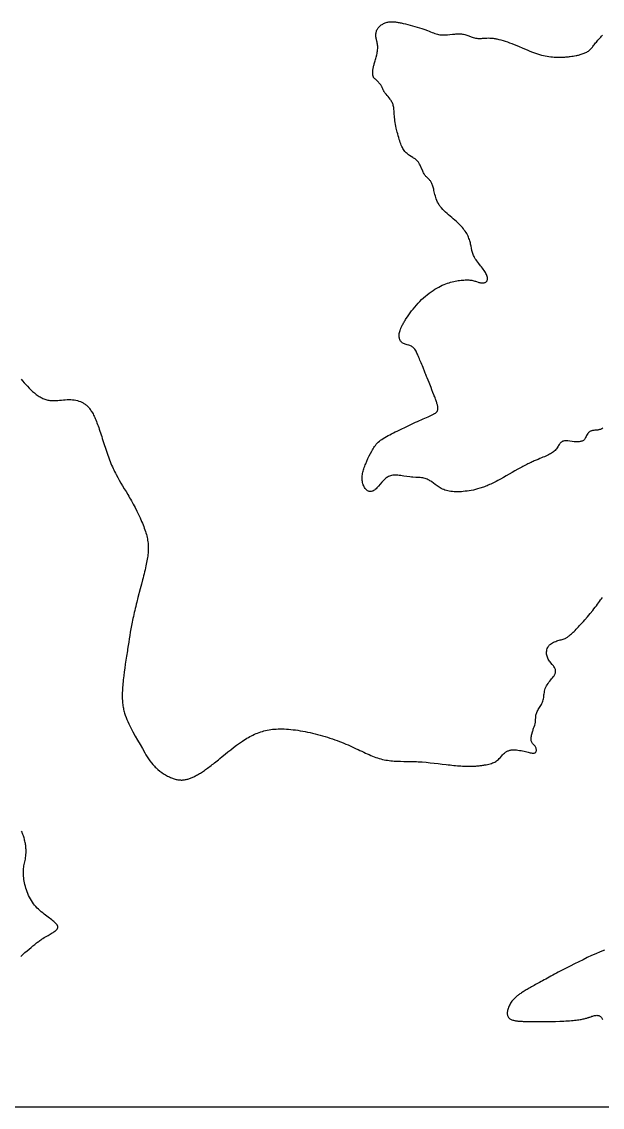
# Model space of a CAD drawing. Header units: millimetres. Extents: x -4796 to 5083, y -1235 to 8779.
# Drawn here: x -2326 to 143, y -1235 to 3384 of the extents above; entities that cross this region are included whole.
import ezdxf

# ---------------------------------------------------------------- set-up
doc = ezdxf.new("R2010")
doc.units = ezdxf.units.MM
doc.layers.add('170', color=7, linetype='Continuous')

msp = doc.modelspace()

# ---------------------------------------------------------------- linework, layer by layer
at = {"layer": '170', "elevation": 170}
for points in [[(145.4, 1654), (141.7, 1652.1), (138.2, 1650.5), (135, 1649.2), (132, 1648.3), (129.2, 1647.5), (126.5, 1646.9), (123.9, 1646.5), (121.5, 1646.2), (111.7, 1645.5), (106.7, 1644.9), (101.8, 1644.2), (99.5, 1643.6), (97.1, 1642.9), (94.9, 1642.1), (92.7, 1641.2), (90.7, 1640.1), (88.7, 1638.7), (86.9, 1637.3), (85.1, 1635.6), (83.5, 1633.8), (82, 1632), (79.1, 1627.9), (76.6, 1623.6), (74.4, 1619.3), (72.4, 1615), (70.3, 1610.8), (69.1, 1608.9), (67.8, 1607), (66.4, 1605.3), (64.7, 1603.7), (62.8, 1602.2), (60.6, 1600.9), (58.1, 1599.7), (55.2, 1598.8), (52, 1598), (48.5, 1597.4), (44.7, 1597), (40.8, 1596.7), (36.6, 1596.6), (32.4, 1596.6), (28, 1596.7), (23.5, 1597), (14.6, 1597.8), (5.8, 1599), (-2.7, 1600.1), (-6.7, 1600.5), (-10.7, 1600.7), (-14.4, 1600.8), (-18.1, 1600.5), (-21.5, 1599.9), (-24.7, 1598.9), (-26.2, 1598.3), (-27.7, 1597.5), (-29.1, 1596.7), (-30.5, 1595.7), (-33.1, 1593.4), (-35.5, 1590.7), (-37.8, 1587.7), (-40, 1584.5), (-42.3, 1581), (-44.5, 1577.5), (-49.3, 1570.3), (-51.8, 1566.8), (-54.6, 1563.4), (-57.6, 1560.1), (-60.8, 1557.1), (-64.3, 1554.2), (-68.1, 1551.4), (-72.1, 1548.7), (-76.4, 1546.1), (-81.1, 1543.5), (-86, 1540.9), (-91.2, 1538.4), (-96.8, 1535.9), (-102.7, 1533.3), (-109, 1530.6), (-115.6, 1527.9), (-122.6, 1525), (-130, 1521.9), (-137.8, 1518.6), (-141.9, 1516.9), (-146.1, 1515.1), (-150.3, 1513.2), (-154.7, 1511.2), (-159.2, 1509.1), (-163.8, 1507), (-168.5, 1504.7), (-173.4, 1502.4), (-178.3, 1499.9), (-183.4, 1497.4), (-188.6, 1494.7), (-194, 1491.9), (-199.4, 1489), (-205, 1485.9), (-210.7, 1482.8), (-216.5, 1479.6), (-228.3, 1472.9), (-240.3, 1465.9), (-264.9, 1451.8), (-277.3, 1444.8), (-289.5, 1438), (-301.7, 1431.5), (-307.6, 1428.3), (-313.6, 1425.3), (-319.4, 1422.4), (-325.1, 1419.6), (-330.8, 1416.9), (-336.3, 1414.4), (-341.7, 1412), (-347.1, 1409.8), (-352.3, 1407.7), (-357.5, 1405.7), (-362.6, 1403.8), (-367.6, 1402), (-372.5, 1400.3), (-377.4, 1398.8), (-386.9, 1396), (-396.2, 1393.6), (-405.2, 1391.5), (-414, 1389.7), (-422.7, 1388.2), (-431.3, 1386.9), (-439.7, 1385.9), (-448, 1385.1), (-456.1, 1384.4), (-464.1, 1384), (-471.9, 1383.9), (-479.5, 1383.9), (-486.9, 1384.2), (-494.1, 1384.8), (-501, 1385.6), (-507.6, 1386.7), (-514, 1388), (-520.1, 1389.6), (-525.9, 1391.4), (-531.4, 1393.5), (-536.7, 1395.7), (-541.7, 1398.1), (-546.5, 1400.7), (-551.1, 1403.4), (-555.5, 1406.1), (-559.7, 1408.9), (-563.8, 1411.8), (-567.7, 1414.7), (-575.2, 1420.4), (-582.5, 1425.9), (-586.1, 1428.5), (-589.8, 1430.9), (-593.6, 1433.2), (-597.6, 1435.4), (-601.7, 1437.3), (-606, 1439), (-610.6, 1440.5), (-615.4, 1441.7), (-620.5, 1442.7), (-625.9, 1443.4), (-631.5, 1444.1), (-637.3, 1444.6), (-643.3, 1445), (-649.4, 1445.4), (-662.1, 1446.2), (-668.5, 1446.7), (-675.1, 1447.3), (-688.3, 1448.9), (-701.4, 1450.8), (-707.8, 1451.8), (-714.2, 1452.6), (-720.4, 1453.4), (-726.4, 1454), (-732.3, 1454.4), (-737.9, 1454.6), (-743.2, 1454.5), (-748.2, 1454), (-753, 1453.2), (-757.5, 1452), (-761.8, 1450.6), (-765.9, 1448.8), (-769.8, 1446.7), (-773.6, 1444.3), (-777.3, 1441.6), (-780.9, 1438.6), (-784.4, 1435.4), (-787.9, 1431.9), (-791.4, 1428.2), (-794.9, 1424.2), (-808.8, 1407.9), (-812.3, 1403.9), (-815.7, 1400.2), (-819.2, 1396.8), (-822.6, 1393.8), (-826, 1391.1), (-829.4, 1388.9), (-832.8, 1387.2), (-836.1, 1386), (-839.4, 1385.2), (-842.6, 1384.9), (-845.8, 1385.1), (-848.9, 1385.7), (-851.9, 1386.8), (-854.9, 1388.2), (-857.7, 1390.2), (-860.4, 1392.5), (-862.9, 1395.2), (-865.4, 1398.4), (-867.7, 1401.9), (-869.8, 1405.6), (-871.7, 1409.7), (-873.4, 1414), (-874.9, 1418.4), (-876.2, 1423.1), (-877.2, 1427.8), (-877.9, 1432.6), (-878.4, 1437.5), (-878.6, 1442.4), (-878.4, 1447.3), (-878, 1452.2), (-877.4, 1457.1), (-876.5, 1462.1), (-875.4, 1467.1), (-874.1, 1472.1), (-872.7, 1477.2), (-871, 1482.3), (-869.2, 1487.5), (-867.3, 1492.8), (-865.3, 1498.1), (-863.1, 1503.5), (-858.5, 1514.5), (-853.6, 1525.5), (-848.4, 1536.4), (-843, 1547.1), (-837.5, 1557.4), (-834.6, 1562.4), (-831.6, 1567.3), (-828.5, 1572.1), (-825.2, 1576.8), (-821.8, 1581.4), (-818, 1585.9), (-814, 1590.3), (-809.7, 1594.6), (-804.9, 1598.9), (-799.8, 1603), (-794.3, 1607.1), (-788.4, 1611.1), (-782, 1615.1), (-775.3, 1619), (-768.2, 1622.9), (-760.9, 1626.8), (-753.3, 1630.7), (-745.4, 1634.6), (-737.3, 1638.5), (-729, 1642.5), (-720.5, 1646.5), (-712, 1650.7), (-694.5, 1659), (-677, 1667.5), (-659.6, 1675.7), (-651.1, 1679.7), (-642.8, 1683.6), (-634.6, 1687.3), (-626.6, 1690.8), (-618.9, 1694.2), (-611.5, 1697.3), (-604.5, 1700.3), (-597.7, 1703.2), (-591.4, 1706), (-585.5, 1708.6), (-580, 1711.3), (-577.5, 1712.6), (-575.1, 1713.9), (-572.8, 1715.1), (-570.6, 1716.4), (-568.6, 1717.7), (-566.7, 1719), (-565, 1720.4), (-563.4, 1721.7), (-561.9, 1723.1), (-560.7, 1724.4), (-559.5, 1725.8), (-558.5, 1727.3), (-557.7, 1728.8), (-557, 1730.4), (-556.4, 1732), (-556, 1733.7), (-555.7, 1735.5), (-555.6, 1737.4), (-555.6, 1739.4), (-555.7, 1741.5), (-556, 1743.7), (-556.3, 1746.1), (-556.8, 1748.5), (-557.4, 1751.2), (-558.2, 1754), (-559, 1756.9), (-560, 1760.1), (-561.1, 1763.4), (-562.2, 1766.9), (-563.5, 1770.6), (-564.9, 1774.6), (-566.4, 1778.7), (-568, 1783), (-569.7, 1787.5), (-571.4, 1792.1), (-573.2, 1796.9), (-577.1, 1806.8), (-581.1, 1817.1), (-585.2, 1827.6), (-593.7, 1848.8), (-597.8, 1859.2), (-601.9, 1869.3), (-603.9, 1874.2), (-605.8, 1879), (-607.7, 1883.6), (-609.5, 1888.1), (-611.3, 1892.4), (-613, 1896.6), (-614.7, 1900.7), (-616.3, 1904.6), (-617.8, 1908.4), (-619.3, 1912.1), (-622.2, 1919.2), (-624.9, 1925.9), (-627.5, 1932.2), (-630, 1938.2), (-632.3, 1943.9), (-634.5, 1949.4), (-636.7, 1954.7), (-638.8, 1959.9), (-640.8, 1964.8), (-642.8, 1969.6), (-644.9, 1974.3), (-647, 1978.6), (-649.1, 1982.8), (-651.4, 1986.7), (-653.8, 1990.3), (-656.3, 1993.5), (-659.1, 1996.5), (-662, 1999.1), (-665.2, 2001.3), (-668.6, 2003.2), (-672.2, 2004.8), (-675.9, 2006.1), (-679.7, 2007.3), (-687.4, 2009.5), (-691.2, 2010.5), (-694.8, 2011.7), (-698.3, 2012.9), (-701.7, 2014.4), (-704.8, 2016.1), (-707.6, 2018.1), (-710.2, 2020.3), (-712.5, 2022.8), (-714.5, 2025.4), (-716.3, 2028.3), (-717.8, 2031.3), (-719.1, 2034.5), (-720, 2037.9), (-720.7, 2041.5), (-721.1, 2045.1), (-721.3, 2048.9), (-721.1, 2052.8), (-720.6, 2056.9), (-719.8, 2061.1), (-718.6, 2065.6), (-717.1, 2070.3), (-715.3, 2075.3), (-714.2, 2078), (-713, 2080.7), (-711.8, 2083.5), (-710.4, 2086.3), (-708.9, 2089.3), (-707.3, 2092.4), (-705.6, 2095.6), (-703.8, 2098.8), (-701.9, 2102.2), (-699.9, 2105.7), (-697.8, 2109.3), (-695.6, 2113), (-693.2, 2116.8), (-690.8, 2120.6), (-685.7, 2128.5), (-680.2, 2136.6), (-674.3, 2144.9), (-668.1, 2153.2), (-661.6, 2161.6), (-654.8, 2169.9), (-647.7, 2178.1), (-640.4, 2186.1), (-632.9, 2193.9), (-625.1, 2201.5), (-617.2, 2208.7), (-609.2, 2215.7), (-601.1, 2222.3), (-592.9, 2228.7), (-584.7, 2234.7), (-576.6, 2240.3), (-568.5, 2245.5), (-560.4, 2250.4), (-552.5, 2254.8), (-544.8, 2258.9), (-537.2, 2262.5), (-529.8, 2265.7), (-522.6, 2268.6), (-515.5, 2271.2), (-508.5, 2273.5), (-501.7, 2275.4), (-495.1, 2277.2), (-488.5, 2278.7), (-482.1, 2280), (-475.8, 2281.2), (-469.7, 2282.2), (-463.6, 2283.1), (-457.7, 2283.9), (-451.8, 2284.5), (-446.2, 2285), (-440.7, 2285.3), (-435.3, 2285.5), (-430.1, 2285.4), (-425.1, 2285.3), (-420.3, 2284.9), (-415.7, 2284.4), (-411.3, 2283.7), (-407, 2282.8), (-403, 2281.8), (-399.1, 2280.6), (-395.4, 2279.5), (-391.7, 2278.3), (-384.8, 2276), (-381.5, 2275), (-378.2, 2274.2), (-374.9, 2273.5), (-371.7, 2273), (-368.5, 2272.7), (-365.4, 2272.7), (-362.4, 2272.9), (-359.5, 2273.3), (-356.8, 2274), (-354.3, 2275), (-352, 2276.2), (-350, 2277.8), (-348.3, 2279.6), (-346.9, 2281.6), (-345.9, 2284), (-345.3, 2286.7), (-345, 2289.7), (-345.2, 2292.9), (-345.7, 2296.3), (-346.5, 2300), (-347.8, 2303.9), (-349.4, 2308), (-351.4, 2312.3), (-353.8, 2316.7), (-356.5, 2321.3), (-359.6, 2326.1), (-363, 2330.9), (-366.7, 2335.8), (-370.5, 2340.8), (-374.5, 2345.8), (-382.5, 2355.9), (-386.4, 2361), (-390.1, 2366), (-393.6, 2370.9), (-396.8, 2375.7), (-399.7, 2380.4), (-402.1, 2385), (-404.3, 2389.5), (-406.1, 2393.9), (-407.7, 2398.2), (-409.1, 2402.5), (-410.3, 2406.8), (-411.3, 2411.1), (-413.1, 2419.8), (-414.9, 2428.7), (-416.8, 2437.9), (-417.9, 2442.6), (-419.1, 2447.4), (-420.5, 2452.3), (-422, 2457.2), (-423.7, 2462.1), (-425.7, 2467.1), (-427.9, 2472.1), (-430.4, 2477.2), (-433.3, 2482.3), (-436.4, 2487.4), (-439.8, 2492.6), (-443.6, 2497.7), (-447.6, 2502.9), (-452, 2508.2), (-456.7, 2513.4), (-461.6, 2518.7), (-466.9, 2524), (-472.4, 2529.4), (-478.3, 2534.7), (-484.4, 2540.2), (-490.8, 2545.6), (-497.3, 2551.1), (-510.5, 2562.2), (-517, 2567.9), (-523.4, 2573.7), (-529.6, 2579.5), (-535.4, 2585.5), (-540.8, 2591.5), (-543.4, 2594.6), (-545.8, 2597.7), (-548.1, 2600.8), (-550.2, 2604), (-552.2, 2607.2), (-554.1, 2610.4), (-557.5, 2616.8), (-560.4, 2623.3), (-562.9, 2629.7), (-565.1, 2636.1), (-566.9, 2642.4), (-568.6, 2648.5), (-570, 2654.5), (-571.4, 2660.2), (-572.6, 2665.6), (-573.8, 2670.8), (-575.1, 2675.6), (-576.3, 2680.1), (-577.6, 2684.3), (-578.9, 2688.2), (-580.2, 2691.9), (-581.6, 2695.3), (-583.1, 2698.4), (-584.6, 2701.4), (-586.3, 2704.1), (-588, 2706.6), (-589.8, 2709), (-591.8, 2711.2), (-595.9, 2715.3), (-600.2, 2719.3), (-604.6, 2723.5), (-606.7, 2725.8), (-608.9, 2728.3), (-610.9, 2731), (-613, 2734), (-614.9, 2737.2), (-616.7, 2740.7), (-618.6, 2744.3), (-620.3, 2748), (-627, 2763.4), (-628.7, 2767.1), (-630.3, 2770.7), (-632, 2774.1), (-633.7, 2777.3), (-635.4, 2780.3), (-637.2, 2783.2), (-639.1, 2785.9), (-641, 2788.5), (-643.1, 2790.9), (-645.4, 2793.3), (-647.7, 2795.5), (-650.3, 2797.7), (-653.1, 2799.9), (-656, 2802), (-659.2, 2804), (-662.5, 2806.1), (-669.5, 2810.4), (-676.8, 2814.9), (-680.4, 2817.3), (-683.9, 2819.9), (-687.4, 2822.7), (-690.7, 2825.6), (-693.8, 2828.7), (-696.8, 2832.1), (-699.6, 2835.7), (-702.2, 2839.6), (-704.8, 2843.8), (-707.2, 2848.3), (-709.5, 2853.2), (-711.8, 2858.4), (-714, 2864), (-716.2, 2870.1), (-718.4, 2876.5), (-720.6, 2883.4), (-722.8, 2890.7), (-724.9, 2898.4), (-727.1, 2906.4), (-729.1, 2914.5), (-733, 2931), (-734.7, 2939.2), (-736.3, 2947.3), (-737.7, 2955.1), (-738.9, 2962.7), (-739.8, 2969.9), (-740.6, 2976.7), (-741.2, 2983.1), (-741.6, 2989.1), (-742, 2994.8), (-742.3, 3000.2), (-742.6, 3005.3), (-743, 3010.2), (-743.4, 3014.8), (-744, 3019.2), (-744.7, 3023.4), (-745.6, 3027.4), (-746.8, 3031.3), (-748.2, 3035), (-749.8, 3038.6), (-751.5, 3042), (-753.3, 3045.3), (-755.3, 3048.5), (-757.4, 3051.6), (-759.5, 3054.6), (-763.8, 3060.3), (-768.2, 3065.6), (-772.4, 3070.6), (-776.3, 3075.3), (-778.1, 3077.5), (-779.9, 3079.7), (-781.5, 3081.8), (-782.9, 3083.8), (-784.2, 3085.7), (-785.4, 3087.5), (-786.4, 3089.3), (-787.2, 3091), (-788.7, 3094.4), (-790.1, 3097.8), (-791.6, 3101.4), (-792.5, 3103.3), (-793.5, 3105.4), (-794.7, 3107.5), (-796.1, 3109.8), (-797.7, 3112.2), (-799.3, 3114.7), (-803, 3119.7), (-806.9, 3124.5), (-808.9, 3126.9), (-810.9, 3129.1), (-812.9, 3131.1), (-814.8, 3132.9), (-816.7, 3134.6), (-818.5, 3136.1), (-821.8, 3138.8), (-824.8, 3141.4), (-826.1, 3142.7), (-827.4, 3144), (-828.5, 3145.5), (-829.5, 3147.1), (-830.4, 3149), (-831.2, 3151), (-831.8, 3153.2), (-832.3, 3155.5), (-832.7, 3158), (-833, 3160.6), (-833.2, 3163.4), (-833.2, 3166.2), (-833.1, 3172.1), (-832.5, 3178.2), (-831.5, 3184.4), (-830.9, 3187.6), (-830.2, 3190.9), (-829.4, 3194.3), (-828.5, 3197.8), (-827.5, 3201.5), (-826.5, 3205.3), (-825.4, 3209.4), (-824.1, 3213.6), (-822.8, 3218.1), (-821.5, 3222.9), (-820.1, 3227.8), (-818.7, 3232.9), (-816.1, 3243.4), (-814.9, 3248.7), (-813.8, 3254.1), (-813, 3259.3), (-812.3, 3264.5), (-811.9, 3269.6), (-811.8, 3274.5), (-812, 3279.2), (-812.3, 3283.8), (-812.9, 3288.2), (-813.7, 3292.4), (-814.5, 3296.6), (-815.4, 3300.5), (-817.3, 3308.2), (-818.1, 3311.9), (-818.8, 3315.6), (-819.3, 3319.2), (-819.7, 3322.7), (-819.9, 3326.2), (-819.8, 3329.6), (-819.6, 3333), (-819.1, 3336.3), (-818.5, 3339.5), (-817.6, 3342.7), (-816.5, 3345.8), (-815.2, 3348.9), (-813.6, 3351.8), (-811.8, 3354.7), (-809.8, 3357.5), (-807.5, 3360.3), (-805.1, 3362.9), (-802.4, 3365.4), (-799.6, 3367.8), (-796.7, 3370), (-793.5, 3372.2), (-790.3, 3374.2), (-786.9, 3376), (-783.4, 3377.7), (-779.9, 3379.2), (-776.2, 3380.5), (-772.4, 3381.7), (-768.3, 3382.6), (-764, 3383.3), (-759.4, 3383.7), (-756.9, 3383.9), (-754.3, 3383.9), (-751.6, 3383.9), (-748.8, 3383.9), (-745.9, 3383.7), (-742.8, 3383.5), (-739.6, 3383.2), (-736.2, 3382.8), (-732.7, 3382.4), (-729, 3381.8), (-725.1, 3381.2), (-721.1, 3380.5), (-716.9, 3379.7), (-712.5, 3378.8), (-708, 3377.9), (-703.4, 3376.9), (-693.8, 3374.6), (-683.9, 3372.2), (-673.8, 3369.5), (-663.6, 3366.7), (-653.5, 3363.8), (-643.6, 3360.9), (-633.9, 3357.8), (-624.7, 3354.8), (-620.3, 3353.3), (-616, 3351.9), (-611.9, 3350.4), (-608, 3349), (-604.2, 3347.5), (-600.5, 3346.1), (-593.5, 3343.4), (-586.9, 3340.9), (-580.7, 3338.5), (-574.7, 3336.3), (-569.1, 3334.3), (-563.6, 3332.5), (-558.2, 3331), (-552.9, 3329.8), (-547.6, 3328.8), (-542.2, 3328.2), (-536.8, 3327.9), (-531.4, 3327.7), (-526, 3327.8), (-520.6, 3328.1), (-515.2, 3328.4), (-504.6, 3329.5), (-494.2, 3330.6), (-484.1, 3331.6), (-479.2, 3332), (-474.4, 3332.3), (-469.6, 3332.4), (-464.9, 3332.5), (-460.3, 3332.3), (-455.6, 3332), (-451.1, 3331.5), (-446.5, 3330.8), (-442, 3329.9), (-437.4, 3328.7), (-432.9, 3327.3), (-428.3, 3325.8), (-409.9, 3318.8), (-405.3, 3317.2), (-400.6, 3315.7), (-395.8, 3314.5), (-391, 3313.6), (-386.1, 3313), (-381.2, 3312.7), (-376.1, 3312.7), (-370.9, 3313), (-365.6, 3313.3), (-360, 3313.8), (-354.3, 3314.2), (-348.2, 3314.5), (-341.9, 3314.7), (-335.2, 3314.6), (-331.8, 3314.5), (-328.2, 3314.3), (-324.5, 3313.9), (-320.8, 3313.5), (-316.9, 3312.9), (-313, 3312.3), (-308.9, 3311.5), (-304.8, 3310.7), (-296.3, 3308.7), (-287.6, 3306.4), (-278.6, 3303.8), (-269.5, 3300.9), (-260.2, 3297.7), (-250.8, 3294.4), (-241.3, 3290.8), (-231.8, 3287.1), (-213, 3279.4), (-194.5, 3271.5), (-176.3, 3263.8), (-167.3, 3260), (-158.4, 3256.4), (-149.6, 3253), (-140.9, 3249.8), (-132.3, 3246.9), (-123.8, 3244.3), (-115.4, 3242), (-107.1, 3240), (-99.1, 3238.3), (-91.2, 3236.9), (-83.4, 3235.7), (-75.9, 3234.8), (-68.7, 3234), (-61.7, 3233.5), (-55, 3233.1), (-48.5, 3232.8), (-42.4, 3232.7), (-36.6, 3232.7), (-31.2, 3232.8), (-26, 3233), (-21.1, 3233.2), (-16.4, 3233.5), (-12, 3233.9), (-7.9, 3234.3), (-3.9, 3234.7), (-0.1, 3235.1), (3.5, 3235.6), (6.9, 3236), (13.4, 3236.9), (19.6, 3237.8), (25.7, 3238.7), (32, 3239.9), (35.2, 3240.6), (38.6, 3241.3), (42.2, 3242.2), (45.8, 3243.1), (49.7, 3244.2), (53.6, 3245.3), (61.6, 3248), (65.5, 3249.5), (69.5, 3251.1), (73.3, 3252.9), (77.1, 3254.8), (80.6, 3256.9), (84, 3259.1), (87.2, 3261.5), (90.2, 3264), (93, 3266.7), (95.8, 3269.5), (98.4, 3272.5), (101.1, 3275.7), (103.7, 3279), (106.4, 3282.4), (109.1, 3286), (112, 3289.8), (115, 3293.6), (118.2, 3297.6), (121.5, 3301.8), (125, 3305.9), (128.7, 3310.1), (132.4, 3314.2), (136.4, 3318.3), (140.4, 3322.3), (144.6, 3326.1)], [(-2329, 1863.4), (-2322.6, 1855.8), (-2316.1, 1848.2), (-2309.3, 1840.5), (-2302.3, 1832.9), (-2295.1, 1825.5), (-2287.7, 1818.2), (-2280.1, 1811.2), (-2272.4, 1804.6), (-2264.5, 1798.4), (-2260.6, 1795.5), (-2256.5, 1792.7), (-2252.5, 1790), (-2248.4, 1787.5), (-2244.3, 1785.2), (-2240.2, 1783.1), (-2236.1, 1781.1), (-2232, 1779.3), (-2227.8, 1777.8), (-2223.6, 1776.4), (-2219.4, 1775.3), (-2215.3, 1774.3), (-2211.1, 1773.5), (-2206.8, 1772.9), (-2202.6, 1772.5), (-2198.4, 1772.1), (-2190, 1771.9), (-2181.7, 1772), (-2173.3, 1772.5), (-2165.1, 1773.2), (-2156.9, 1773.9), (-2148.8, 1774.7), (-2140.9, 1775.4), (-2133, 1775.9), (-2125.4, 1776), (-2117.9, 1775.9), (-2110.5, 1775.5), (-2103.4, 1774.7), (-2096.4, 1773.6), (-2089.6, 1772.1), (-2083, 1770.2), (-2076.6, 1767.9), (-2070.4, 1765.1), (-2067.4, 1763.6), (-2064.5, 1761.9), (-2061.6, 1760.1), (-2058.7, 1758.3), (-2055.9, 1756.2), (-2053.2, 1754.1), (-2050.5, 1751.8), (-2047.9, 1749.4), (-2045.3, 1746.8), (-2042.7, 1744), (-2040.1, 1741.1), (-2037.6, 1738), (-2035.2, 1734.7), (-2032.7, 1731.2), (-2030.3, 1727.5), (-2027.9, 1723.6), (-2025.5, 1719.4), (-2023.1, 1715.1), (-2020.7, 1710.4), (-2018.3, 1705.6), (-2015.9, 1700.5), (-2013.5, 1695.1), (-2011.1, 1689.5), (-2008.7, 1683.6), (-2006.3, 1677.4), (-2003.9, 1670.9), (-2001.4, 1664.1), (-1999, 1657.1), (-1996.5, 1649.8), (-1993.9, 1642.4), (-1991.4, 1634.7), (-1988.8, 1626.9), (-1986.2, 1618.9), (-1983.6, 1610.8), (-1978.3, 1594.3), (-1967.4, 1560.9), (-1961.7, 1544.4), (-1955.9, 1528.2), (-1952.9, 1520.3), (-1950, 1512.6), (-1946.9, 1505), (-1943.9, 1497.7), (-1940.8, 1490.5), (-1937.6, 1483.5), (-1934.5, 1476.8), (-1931.2, 1470.1), (-1928, 1463.6), (-1924.7, 1457.3), (-1918, 1444.8), (-1911.2, 1432.7), (-1904.3, 1420.7), (-1897.2, 1408.8), (-1889.9, 1396.8), (-1882.6, 1384.6), (-1875.1, 1372), (-1871.3, 1365.5), (-1867.5, 1358.9), (-1863.6, 1352.1), (-1859.7, 1345.3), (-1852, 1331.2), (-1844.4, 1316.8), (-1836.9, 1302.2), (-1829.6, 1287.4), (-1822.7, 1272.7), (-1816.2, 1258), (-1813.1, 1250.8), (-1810.2, 1243.6), (-1807.4, 1236.4), (-1804.8, 1229.4), (-1802.3, 1222.5), (-1800.1, 1215.7), (-1798, 1209), (-1796.1, 1202.5), (-1794.4, 1196.1), (-1793, 1189.8), (-1791.7, 1183.6), (-1790.6, 1177.6), (-1789.7, 1171.5), (-1789, 1165.6), (-1788.5, 1159.6), (-1788.2, 1153.7), (-1788, 1147.7), (-1788, 1141.8), (-1788.2, 1135.7), (-1788.6, 1129.6), (-1789, 1123.4), (-1789.7, 1117.1), (-1790.5, 1110.7), (-1791.4, 1104.1), (-1792.5, 1097.4), (-1793.8, 1090.5), (-1795.1, 1083.4), (-1796.6, 1076), (-1798.2, 1068.4), (-1800, 1060.6), (-1801.8, 1052.5), (-1803.8, 1044.1), (-1805.8, 1035.5), (-1808, 1026.8), (-1810.2, 1017.8), (-1812.4, 1008.8), (-1817.2, 990.3), (-1822, 971.4), (-1831.8, 933.5), (-1836.6, 914.7), (-1838.9, 905.5), (-1841.2, 896.4), (-1843.4, 887.4), (-1845.5, 878.6), (-1847.6, 870), (-1849.5, 861.5), (-1851.4, 853.3), (-1853.1, 845.3), (-1854.8, 837.5), (-1856.4, 829.8), (-1857.9, 822.3), (-1859.4, 814.9), (-1862.1, 800.4), (-1864.6, 786.2), (-1867, 772.2), (-1869.2, 758.2), (-1871.4, 744.1), (-1873.7, 729.8), (-1875.9, 715), (-1877, 707.5), (-1878.2, 699.7), (-1879.4, 691.9), (-1880.7, 683.9), (-1883.2, 667.6), (-1885.7, 651), (-1888.1, 634.1), (-1890.4, 617.3), (-1892.6, 600.5), (-1894.5, 583.9), (-1895.3, 575.8), (-1896.1, 567.7), (-1896.8, 559.8), (-1897.4, 552), (-1897.9, 544.4), (-1898.3, 537), (-1898.5, 529.7), (-1898.7, 522.7), (-1898.7, 515.9), (-1898.6, 509.3), (-1898.4, 502.8), (-1898, 496.6), (-1897.6, 490.6), (-1897, 484.7), (-1896.4, 479), (-1895.6, 473.4), (-1894.7, 468), (-1893.7, 462.7), (-1892.7, 457.5), (-1891.5, 452.5), (-1890.3, 447.5), (-1888.9, 442.7), (-1886, 433.2), (-1882.7, 424), (-1879.2, 414.9), (-1875.4, 406), (-1871.3, 397.1), (-1867, 388.3), (-1862.5, 379.5), (-1857.9, 370.8), (-1853.1, 362), (-1843.3, 344.5), (-1833.2, 326.9), (-1823.1, 309.2), (-1813.2, 291.3), (-1803, 273.6), (-1797.8, 264.8), (-1792.4, 256.2), (-1786.8, 247.7), (-1781, 239.4), (-1774.9, 231.4), (-1768.4, 223.6), (-1765, 219.9), (-1761.6, 216.2), (-1758, 212.6), (-1754.3, 209), (-1746.8, 202.3), (-1739, 195.9), (-1730.9, 189.9), (-1722.8, 184.3), (-1714.5, 179.2), (-1710.3, 176.9), (-1706.2, 174.6), (-1702, 172.5), (-1697.9, 170.5), (-1693.7, 168.7), (-1689.6, 167), (-1685.6, 165.4), (-1681.6, 164), (-1677.6, 162.7), (-1673.7, 161.5), (-1669.9, 160.5), (-1666.1, 159.7), (-1662.3, 159), (-1658.7, 158.5), (-1655, 158.1), (-1651.4, 157.8), (-1647.8, 157.7), (-1644.2, 157.7), (-1640.7, 157.9), (-1637.2, 158.2), (-1633.7, 158.6), (-1630.2, 159.2), (-1626.7, 159.9), (-1623.1, 160.7), (-1619.6, 161.6), (-1616.1, 162.7), (-1612.5, 163.9), (-1608.9, 165.2), (-1605.3, 166.7), (-1601.6, 168.2), (-1597.9, 169.9), (-1594.2, 171.7), (-1590.4, 173.6), (-1586.6, 175.6), (-1582.6, 177.7), (-1578.7, 180), (-1574.7, 182.3), (-1570.6, 184.8), (-1566.4, 187.4), (-1562.2, 190.1), (-1557.9, 192.9), (-1553.6, 195.8), (-1549.2, 198.8), (-1544.7, 202), (-1540.1, 205.2), (-1535.5, 208.6), (-1530.7, 212.1), (-1525.9, 215.7), (-1521, 219.4), (-1516.1, 223.3), (-1511, 227.2), (-1505.9, 231.3), (-1500.6, 235.5), (-1495.3, 239.7), (-1489.9, 244.1), (-1484.3, 248.6), (-1473, 257.9), (-1461.5, 267.3), (-1449.6, 276.9), (-1437.5, 286.5), (-1425.2, 296), (-1412.7, 305.4), (-1400.1, 314.5), (-1387.4, 323.2), (-1381.1, 327.3), (-1374.7, 331.4), (-1368.3, 335.2), (-1361.9, 339), (-1355.5, 342.5), (-1349.1, 345.9), (-1342.6, 349.1), (-1336.1, 352.1), (-1329.6, 355), (-1323, 357.6), (-1316.4, 360.1), (-1309.6, 362.4), (-1302.8, 364.5), (-1295.9, 366.5), (-1288.8, 368.2), (-1281.6, 369.8), (-1274.3, 371.1), (-1266.8, 372.3), (-1259.2, 373.3), (-1251.4, 374), (-1243.4, 374.6), (-1235.2, 375), (-1226.9, 375.1), (-1218.3, 375.1), (-1209.4, 374.8), (-1200.4, 374.4), (-1191, 373.7), (-1181.5, 372.9), (-1171.8, 371.8), (-1161.9, 370.5), (-1151.8, 369.1), (-1141.5, 367.5), (-1131.2, 365.7), (-1120.8, 363.7), (-1110.2, 361.6), (-1099.6, 359.3), (-1089, 356.9), (-1078.4, 354.3), (-1067.7, 351.6), (-1057.1, 348.8), (-1046.5, 345.8), (-1036, 342.7), (-1025.5, 339.5), (-1015.2, 336.2), (-1005, 332.8), (-994.9, 329.3), (-984.9, 325.7), (-975.2, 322), (-965.7, 318.3), (-956.3, 314.5), (-947.1, 310.6), (-938.1, 306.7), (-929.3, 302.8), (-920.6, 298.8), (-912.1, 294.9), (-903.8, 291), (-895.5, 287.2), (-887.4, 283.4), (-879.5, 279.7), (-871.6, 276), (-863.9, 272.5), (-856.3, 269), (-848.7, 265.7), (-841.3, 262.6), (-833.9, 259.6), (-826.7, 256.7), (-819.5, 254.1), (-812.3, 251.6), (-805.2, 249.4), (-798.2, 247.3), (-791.2, 245.6), (-784.2, 244), (-777.3, 242.7), (-770.4, 241.5), (-763.5, 240.5), (-756.6, 239.7), (-749.7, 239), (-742.7, 238.4), (-728.8, 237.6), (-714.7, 237.2), (-700.4, 236.9), (-685.7, 236.7), (-670.7, 236.5), (-663.1, 236.3), (-655.3, 236.1), (-647.4, 235.8), (-639.4, 235.4), (-631.2, 234.9), (-623, 234.4), (-606.1, 233), (-589, 231.3), (-554.5, 227.6), (-537.4, 225.6), (-520.5, 223.7), (-512.2, 222.7), (-504.1, 221.8), (-496.1, 220.9), (-488.2, 220.1), (-480.5, 219.4), (-473, 218.7), (-465.6, 218.1), (-458.5, 217.6), (-451.7, 217.1), (-445, 216.8), (-438.6, 216.6), (-432.4, 216.4), (-426.4, 216.3), (-420.6, 216.3), (-415, 216.4), (-409.6, 216.5), (-404.4, 216.7), (-399.4, 216.9), (-394.5, 217.2), (-389.8, 217.5), (-385.3, 217.9), (-381, 218.4), (-376.7, 218.8), (-372.7, 219.3), (-368.8, 219.9), (-365, 220.4), (-361.3, 221), (-357.8, 221.6), (-351, 222.9), (-344.7, 224.1), (-338.8, 225.5), (-333.3, 226.9), (-328.1, 228.4), (-323.2, 230.1), (-318.6, 232), (-314.2, 234), (-310.1, 236.3), (-306.1, 238.9), (-302.3, 241.8), (-298.6, 245), (-295, 248.6), (-291.4, 252.4), (-284.3, 260.4), (-280.5, 264.5), (-276.7, 268.5), (-272.6, 272.2), (-268.3, 275.7), (-266.1, 277.3), (-263.7, 278.8), (-261.3, 280.2), (-258.8, 281.4), (-256.2, 282.5), (-253.5, 283.5), (-250.7, 284.3), (-247.8, 284.9), (-244.8, 285.5), (-241.7, 285.8), (-238.6, 286.1), (-235.4, 286.2), (-228.9, 286.1), (-222.2, 285.7), (-215.4, 284.9), (-208.7, 283.8), (-202.1, 282.6), (-195.6, 281.2), (-189.4, 279.8), (-183.5, 278.4), (-177.9, 277.1), (-172.7, 275.8), (-167.9, 274.7), (-163.5, 273.7), (-159.4, 272.9), (-155.7, 272.3), (-152.3, 272), (-149.3, 271.9), (-146.6, 272.2), (-144.3, 272.8), (-143.3, 273.2), (-142.3, 273.7), (-141.5, 274.3), (-140.7, 275), (-139.3, 276.7), (-138.3, 278.7), (-137.6, 280.9), (-137.2, 283.3), (-137.1, 285.8), (-137.3, 288.4), (-137.8, 291.1), (-138.5, 293.7), (-139.5, 296.3), (-140.8, 298.7), (-142.3, 301), (-144, 303.1), (-147.8, 307.2), (-151.7, 311.4), (-153.5, 313.6), (-155.2, 316), (-156.7, 318.6), (-157.9, 321.5), (-158.7, 324.6), (-159.2, 328.1), (-159.4, 331.9), (-159.3, 335.9), (-158.9, 340.1), (-158.2, 344.4), (-157.3, 348.9), (-156.3, 353.3), (-154, 362.1), (-152.7, 366.3), (-151.4, 370.4), (-150.1, 374.2), (-148.8, 377.8), (-147.6, 381.2), (-146.4, 384.5), (-144.3, 390.7), (-142.5, 396.7), (-141.8, 399.7), (-141.2, 402.8), (-140.8, 405.9), (-140.5, 409), (-140.2, 415.7), (-140, 422.7), (-139.7, 426.2), (-139.4, 429.9), (-138.8, 433.6), (-138, 437.4), (-136.8, 441.3), (-135.4, 445.2), (-133.5, 449.1), (-131.4, 453.1), (-129, 457.2), (-126.4, 461.4), (-121, 469.9), (-118.3, 474.3), (-115.7, 478.8), (-113.3, 483.5), (-111.2, 488.3), (-109.4, 493.2), (-108, 498.2), (-106.9, 503.4), (-106, 508.7), (-104.7, 519.5), (-104, 525), (-103.2, 530.5), (-102.2, 536), (-100.9, 541.5), (-99.2, 547), (-98.1, 549.8), (-97, 552.5), (-95.7, 555.2), (-94.3, 557.9), (-91.1, 563.2), (-87.6, 568.4), (-83.8, 573.5), (-79.9, 578.6), (-76, 583.4), (-72.1, 588.2), (-68.4, 592.8), (-65, 597.3), (-62, 601.6), (-60.6, 603.7), (-59.5, 605.7), (-58.4, 607.7), (-57.6, 609.6), (-56.8, 611.5), (-56.2, 613.4), (-55.8, 615.2), (-55.5, 617), (-55.3, 618.8), (-55.2, 620.5), (-55.4, 623.9), (-56, 627.2), (-57.1, 630.4), (-58.5, 633.6), (-60.3, 636.8), (-62.3, 640), (-64.6, 643.2), (-67.2, 646.4), (-69.9, 649.7), (-75.5, 656.6), (-78.4, 660.1), (-81.1, 663.8), (-83.8, 667.5), (-86.3, 671.4), (-88.5, 675.5), (-90.4, 679.7), (-91.9, 684), (-93, 688.5), (-93.7, 693.2), (-94, 697.9), (-93.9, 702.7), (-93.3, 707.4), (-92.3, 712.1), (-90.8, 716.6), (-89, 721), (-86.7, 725.2), (-85.3, 727.2), (-83.9, 729.1), (-82.4, 731), (-80.8, 732.7), (-79, 734.4), (-77.2, 736), (-73.3, 738.9), (-69, 741.5), (-64.5, 743.8), (-59.8, 745.9), (-55, 747.7), (-50.1, 749.4), (-45.3, 750.9), (-40.5, 752.2), (-35.8, 753.5), (-31.3, 754.7), (-27, 755.8), (-22.9, 757), (-18.8, 758.4), (-14.6, 760.2), (-12.4, 761.3), (-10.2, 762.5), (-7.8, 763.8), (-5.4, 765.4), (-2.9, 767.1), (-0.2, 769), (2.6, 771.2), (5.5, 773.6), (8.7, 776.3), (12, 779.2), (15.5, 782.5), (19.3, 786), (23.2, 789.9), (27.5, 794.2), (31.9, 798.8), (36.7, 803.7), (41.6, 808.9), (46.7, 814.5), (52, 820.3), (57.5, 826.3), (63, 832.5), (68.6, 838.9), (79.9, 852.1), (91.3, 865.5), (102.4, 879.1), (107.8, 885.8), (113, 892.5), (118.1, 899), (123, 905.4), (127.6, 911.7), (132, 917.8), (136.2, 923.6), (140, 929.2), (143.5, 934.6)], [(-2330.3, -593.2), (-2321.3, -584.7), (-2312.4, -576.6), (-2303.7, -568.9), (-2295.1, -561.5), (-2286.8, -554.4), (-2278.7, -547.8), (-2274.7, -544.6), (-2270.8, -541.5), (-2267, -538.6), (-2263.2, -535.7), (-2259.6, -532.9), (-2256, -530.3), (-2252.5, -527.8), (-2249.1, -525.3), (-2245.7, -523), (-2242.5, -520.8), (-2239.3, -518.7), (-2236.2, -516.7), (-2230.3, -512.9), (-2224.7, -509.4), (-2219.4, -506.2), (-2214.3, -503.3), (-2209.5, -500.5), (-2205, -497.9), (-2200.7, -495.4), (-2196.6, -493), (-2192.7, -490.7), (-2189.1, -488.3), (-2185.7, -486), (-2182.6, -483.6), (-2179.9, -481.3), (-2177.5, -478.9), (-2175.6, -476.5), (-2174.1, -474), (-2173.5, -472.7), (-2173.1, -471.5), (-2172.8, -470.2), (-2172.7, -468.9), (-2172.7, -467.5), (-2172.8, -466.2), (-2173.1, -464.8), (-2173.5, -463.4), (-2174.1, -461.9), (-2174.9, -460.5), (-2175.8, -459), (-2176.8, -457.5), (-2178, -455.9), (-2179.3, -454.4), (-2180.7, -452.8), (-2182.3, -451.2), (-2185.7, -447.9), (-2189.5, -444.4), (-2193.8, -440.9), (-2198.4, -437.2), (-2203.3, -433.4), (-2208.5, -429.5), (-2213.9, -425.4), (-2219.6, -421.3), (-2225.4, -416.9), (-2231.3, -412.4), (-2237.2, -407.8), (-2243.2, -402.9), (-2249.1, -397.8), (-2254.9, -392.5), (-2260.6, -386.9), (-2266.1, -381.1), (-2271.4, -374.9), (-2276.3, -368.5), (-2281, -361.8), (-2285.4, -354.9), (-2289.5, -347.7), (-2293.3, -340.4), (-2296.9, -333), (-2300.1, -325.4), (-2303.1, -317.8), (-2305.8, -310.1), (-2308.3, -302.5), (-2310.5, -294.9), (-2312.4, -287.4), (-2314.1, -280), (-2315.5, -272.7), (-2316.7, -265.6), (-2317.6, -258.5), (-2318.3, -251.6), (-2318.8, -244.9), (-2319, -238.2), (-2319, -231.8), (-2318.8, -225.5), (-2318.3, -219.3), (-2317.6, -213.3), (-2316.7, -207.5), (-2315.6, -201.8), (-2313.3, -190.4), (-2312.1, -184.6), (-2310.9, -178.7), (-2309.9, -172.6), (-2309, -166.2), (-2308.3, -159.6), (-2307.9, -152.6), (-2307.8, -149), (-2307.8, -145.2), (-2307.8, -141.4), (-2308, -137.4), (-2308.2, -133.4), (-2308.6, -129.3), (-2309, -125.1), (-2309.5, -120.8), (-2310.1, -116.4), (-2310.9, -112), (-2311.7, -107.5), (-2312.7, -102.9), (-2313.8, -98.3), (-2314.9, -93.6), (-2316.3, -88.9), (-2317.7, -84.2), (-2319.2, -79.4), (-2320.9, -74.5), (-2322.7, -69.7), (-2324.7, -64.8), (-2326.8, -59.9)], [(152.2, -566.3), (134.2, -573.8), (116, -581.5), (97.9, -589.6), (79.6, -598.1), (61.3, -606.7), (43.1, -615.6), (25.1, -624.6), (7.3, -633.7), (-10.2, -642.7), (-27.3, -651.7), (-35.7, -656.1), (-43.9, -660.5), (-52, -664.8), (-59.9, -669), (-67.7, -673.2), (-75.3, -677.3), (-82.7, -681.3), (-90, -685.2), (-97, -689), (-103.9, -692.7), (-110.5, -696.3), (-117, -699.8), (-123.3, -703.2), (-129.4, -706.6), (-135.4, -709.8), (-141.1, -713), (-146.7, -716.1), (-152.1, -719.1), (-157.3, -722), (-162.3, -724.9), (-167.2, -727.7), (-171.9, -730.4), (-176.4, -733.1), (-180.8, -735.7), (-185, -738.2), (-189, -740.7), (-192.9, -743.2), (-196.6, -745.6), (-200.2, -747.9), (-203.6, -750.2), (-206.9, -752.5), (-210, -754.7), (-213, -756.9), (-215.8, -759.1), (-218.5, -761.2), (-221.1, -763.3), (-225.9, -767.4), (-230.2, -771.5), (-234.2, -775.6), (-237.7, -779.6), (-241, -783.6), (-243.9, -787.7), (-246.6, -791.9), (-249.1, -796.2), (-251.4, -800.5), (-253.4, -804.9), (-255.3, -809.4), (-256.9, -813.8), (-258.2, -818.2), (-259.4, -822.5), (-260.2, -826.7), (-260.7, -830.7), (-261, -834.6), (-260.9, -838.2), (-260.5, -841.5), (-259.8, -844.6), (-258.8, -847.4), (-257.5, -850), (-255.9, -852.3), (-254, -854.5), (-251.9, -856.4), (-249.5, -858.1), (-246.9, -859.7), (-244.1, -861.1), (-241, -862.4), (-237.8, -863.5), (-234.4, -864.6), (-230.6, -865.5), (-228.6, -865.9), (-226.3, -866.3), (-224, -866.7), (-221.4, -867.1), (-218.7, -867.4), (-215.7, -867.7), (-212.6, -868), (-209.1, -868.3), (-205.4, -868.5), (-201.5, -868.8), (-197.2, -869), (-192.6, -869.2), (-187.7, -869.3), (-182.5, -869.5), (-176.9, -869.6), (-170.8, -869.7), (-164.4, -869.8), (-157.6, -869.9), (-150.4, -870), (-142.8, -870), (-134.9, -870.1), (-126.7, -870.1), (-118.3, -870.1), (-109.6, -870), (-100.8, -870), (-91.9, -869.9), (-73.8, -869.6), (-55.6, -869.2), (-37.6, -868.6), (-28.8, -868.3), (-20.2, -867.9), (-11.8, -867.5), (-3.7, -867), (4.2, -866.5), (11.7, -865.9), (18.9, -865.3), (25.6, -864.7), (32, -863.9), (37.9, -863.2), (43.5, -862.4), (48.7, -861.6), (53.6, -860.7), (58.2, -859.8), (62.5, -859), (66.5, -858), (70.2, -857.1), (73.7, -856.2), (76.9, -855.3), (79.9, -854.3), (82.8, -853.4), (85.5, -852.5), (88, -851.7), (90.3, -850.8), (94.7, -849.2), (98.8, -847.7), (102.7, -846.5), (106.4, -845.4), (110.1, -844.6), (113.6, -844), (117, -843.7), (120.2, -843.5), (123.2, -843.7), (126.1, -844), (128.8, -844.6), (131.2, -845.5), (133.4, -846.5), (135.4, -847.9), (137.1, -849.5), (138.7, -851.3), (140.1, -853.3), (141.5, -855.6), (142.9, -858), (144.3, -860.6)], [(2902.5, -1234.7), (-4796, -1234.7)]]:
    msp.add_lwpolyline(points, dxfattribs=at)

doc.saveas('drawing.dxf')
